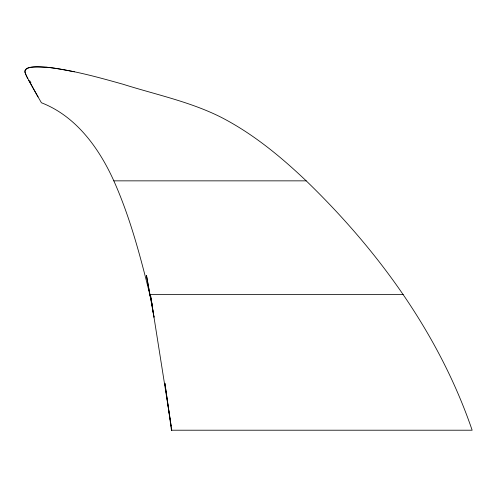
<?xml version="1.0" encoding="UTF-8"?>
<svg xmlns="http://www.w3.org/2000/svg" width="497" height="497" viewBox="0 0 497 497"><rect width="100%" height="100%" fill="white"/><g stroke="black" fill="none" stroke-linecap="round" stroke-linejoin="round"><path stroke-width="0.75" d="M36.79 94.71L41.413 102.755C76.01 116.136 99.077 148.125 113.832 180.852L306.214 180.852C378.447 250.699 439.416 334.512 472.15 430.209L171.446 430.209L164.898 383.255L171.167 426.383L170.39 421.034M149.808 294.566L403.173 294.566M306.214 180.852C280.513 156.406 252.756 133.563 221.078 117.261C190.165 101.686 155.94 94.654 123.113 84.266C97.952 77.19 72.587 70.133 46.544 67.232C42.549 67.648 23.533 64.194 25.148 72.624M74.339 71.798C60.802 69.282 47.053 65.971 33.2 67.076C29.311 67.387 22.21 68.741 25.707 74.202M38.076 96.946L28.714 80.352M36.275 93.809L26.937 76.911M27.764 78.557L25.962 74.811M26.577 76.165L25.304 73.109M113.832 180.852C130.612 218.425 140.906 258.452 150.759 298.281M152.399 305.382L150.094 295.752L146.466 275.381L153.989 317.192L150.585 295.752L170.173 419.505M30.932 82.893A162.91 14.152 51.5 0 1 29.882 80.992M171.72 430.209L171.39 427.917L171.72 430.209"/></g></svg>
